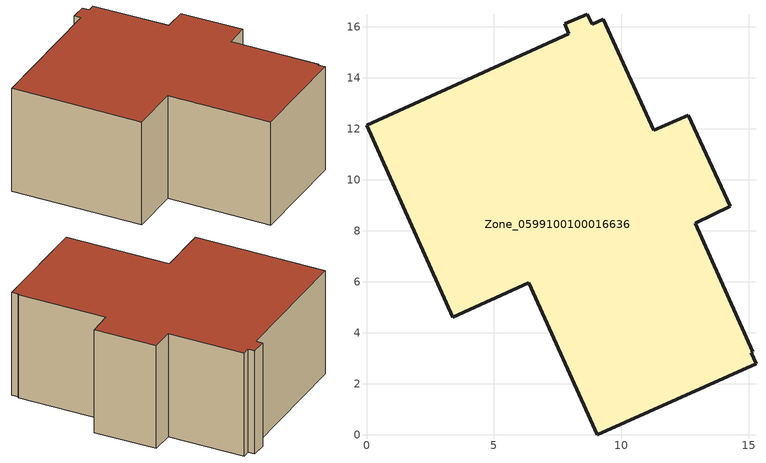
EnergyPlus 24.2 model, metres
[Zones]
Zone_0599100100016636
 floor ground (C_G): 6.36,5.96 3.38,4.61 0,12.14 7.94,15.73 7.77,16.12 8.66,16.5 8.85,16.11 9.28,16.31 11.26,11.94 12.62,12.53 14.26,8.96 12.9,8.31 15.15,3.25 15.09,3.22 15.28,2.8 9.05,0 z0
 wall outside (C_F): 3.38,4.61 6.36,5.96 9.05,0 15.28,2.8 15.09,3.22 15.15,3.25 12.9,8.31 14.26,8.96 12.62,12.53 11.26,11.94 9.28,16.31 8.85,16.11 8.66,16.5 7.77,16.12 7.94,15.73 0,12.14 3.38,4.61 z0:6.78
 roof outside (C_R): 15.15,3.25 12.9,8.31 14.26,8.96 12.62,12.53 11.26,11.94 9.28,16.31 8.85,16.11 8.66,16.5 7.77,16.12 7.94,15.73 0,12.14 3.38,4.61 6.36,5.96 9.05,0 15.28,2.8 15.09,3.22 z6.78
[BUILDING]
Pand.0599100100016636: North Axis=0; Terrain=City; Loads Convergence Tolerance Value=0.04; Temperature Convergence Tolerance Value=0.4; Solar Distribution=FullExterior; Maximum Number of Warmup Days=25; Minimum Number of Warmup Days=1
[Site:Location]
Rotterdam.The.Hague.AP_ZH_NLD Design_Conditions: Latitude=51.96; Longitude=4.45; Time Zone=1; Elevation=-4.5
[SITE:GROUNDTEMPERATURE:BUILDINGSURFACE]
18, 18, 18, 18, 18, 18, 18, 18, 18, 18, 18, 18
[MATERIAL] Thermal Absorptance=0.9; Solar Absorptance=0.7; Visible Absorptance=0.7
Name | Roughness | Thickness | Conductivity | Density | Specific Heat
G.D.2015-2018 | MediumSmooth | 0.15 | 0.0428571 | 540 | 1210
F.D.2015-2018 | Rough | 0.3 | 0.0666667 | 1920 | 840
R.D.2015-2018 | MediumRough | 0.2 | 0.0333333 | 1500 | 1000
[CONSTRUCTION]
C_G: G.D.2015-2018
C_F: F.D.2015-2018
C_R: R.D.2015-2018
[ZONE]
Zone_0599100100016636: Type=1; Multiplier=1; Ceiling Height=Autocalculate; Volume=Autocalculate; Floor Area=autocalculate; Part of Total Floor Area=Yes
[ZONEINFILTRATION:DESIGNFLOWRATE]
Infil_Zone_0599100100016636: Zone or ZoneList or Space or SpaceList=Zone_0599100100016636; Schedule=AlwaysOn; Design Flow Rate Calculation Method=Flow/Area; Flow Rate per Floor Area=0.0021; Constant Term Coefficient=1; Temperature Term Coefficient=0; Velocity Term Coefficient=0; Velocity Squared Term Coefficient=0
[HVACTEMPLATE:ZONE:IDEALLOADSAIRSYSTEM]
Zone_0599100100016636: Maximum Heating Supply Air Temperature=50; Minimum Cooling Supply Air Temperature=13; Maximum Heating Supply Air Humidity Ratio=0.0156; Minimum Cooling Supply Air Humidity Ratio=0.0077; Heating Limit=NoLimit; Cooling Limit=NoLimit; Dehumidification Control Type=ConstantSensibleHeatRatio; Cooling Sensible Heat Ratio=0.7; Dehumidification Setpoint=60; Humidification Control Type=None; Humidification Setpoint=30; Outdoor Air Method=None; Outdoor Air Flow Rate per Person=0.00944; Outdoor Air Flow Rate per Zone Floor Area=0; Outdoor Air Flow Rate per Zone=0; Demand Controlled Ventilation Type=None; Outdoor Air Economizer Type=NoEconomizer; Heat Recovery Type=None; Sensible Heat Recovery Effectiveness=0.7; Latent Heat Recovery Effectiveness=0.65
[ZONECONTROL:THERMOSTAT]
ThermostatControl_Zone_0599100100016636: Zone or ZoneList=Zone_0599100100016636; Control Type Schedule=DualSetpointControlType; Control 1=Thermostat_Zone_0599100100016636; Temperature Difference Between Cutout And Setpoint=0
[THERMOSTATSETPOINT:DUALSETPOINT]
Thermostat_Zone_0599100100016636: Heating Setpoint Temperature Schedule=HeatingSetpoint_Zone_0599100100016636; Cooling Setpoint Temperature Schedule=CoolingSetpoint_Zone_0599100100016636
[SCHEDULE:COMPACT]
HeatingSetpoint_Zone_0599100100016636: Through: 12/31, For: AllDays, Until: 24:00, 21
CoolingSetpoint_Zone_0599100100016636: Through: 12/31, For: AllDays, Until: 24:00, 24
DualSetpointControlType: Through: 12/31, For: AllDays, Until: 24:00, 4
AlwaysOn: Through: 12/31, For: AllDays, Until: 24:00, 1
